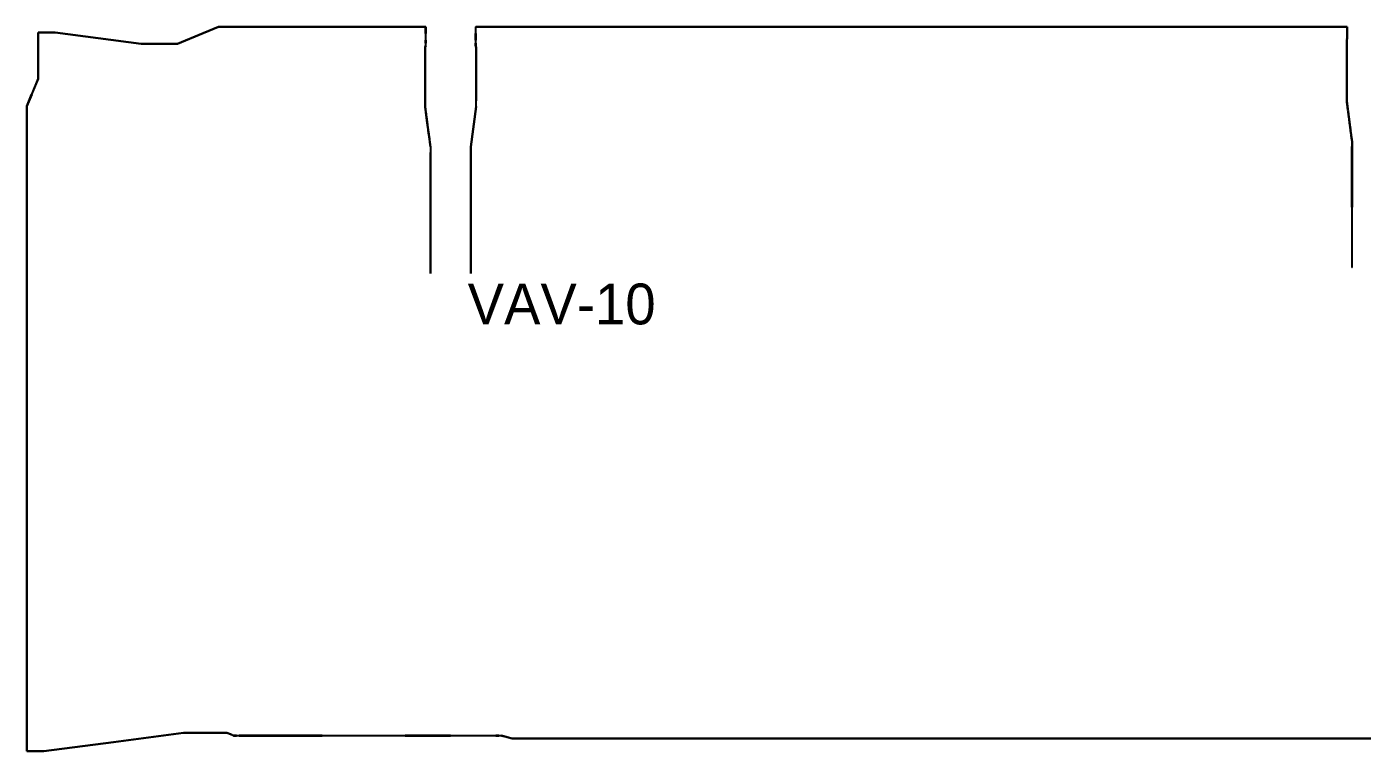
# Model space of a CAD drawing. Header units: metres. Extents: x 2 to 41.4, y 0.9 to 39.
# Drawn here: x 20.78 to 32.57, y 8.73 to 15.12 of the extents above; entities that cross this region are included whole.
import ezdxf

# ---------------------------------------------------------------- set-up
doc = ezdxf.new("R2010")
doc.units = ezdxf.units.M
doc.layers.add('BSA_MATERIAL_SECTION', color=7, linetype='Continuous')
doc.layers.add('BSA_VAV_LABEL', color=7, linetype='Continuous')

msp = doc.modelspace()

# ---------------------------------------------------------------- linework, layer by layer
at = {"layer": 'BSA_MATERIAL_SECTION'}
for p, q in [((22.472, 15.124), (22.336, 15.068)), ((22.336, 15.067), (22.472, 15.123)), ((22.472, 15.124), (22.497, 15.124)), ((22.497, 15.123), (22.472, 15.123)), ((22.522, 15.124), (22.497, 15.124)), ((22.497, 15.123), (22.522, 15.123)), ((22.522, 15.124), (22.522, 15.123)), ((22.522, 15.124), (22.522, 15.124)), ((22.522, 15.124), (23.334, 15.124)), ((22.522, 15.124), (22.522, 15.124)), ((22.522, 15.124), (22.522, 15.123)), ((23.334, 15.123), (22.522, 15.123)), ((24.146, 15.124), (23.334, 15.124)), ((23.334, 15.123), (24.146, 15.123)), ((24.146, 15.124), (24.146, 15.124)), ((24.146, 15.123), (24.146, 15.124)), ((24.146, 15.124), (24.223, 15.124)), ((24.146, 15.124), (24.146, 15.124)), ((24.146, 15.123), (24.146, 15.124)), ((24.223, 15.123), (24.146, 15.123)), ((24.301, 15.124), (24.223, 15.124)), ((24.223, 15.123), (24.3, 15.123)), ((24.3, 15.064), (24.3, 15.123)), ((24.301, 15.124), (24.301, 15.064)), ((24.741, 15.124), (24.818, 15.124)), ((24.741, 15.124), (24.741, 15.064)), ((24.819, 15.123), (24.742, 15.123)), ((24.742, 15.064), (24.742, 15.123)), ((24.896, 15.124), (24.818, 15.124)), ((24.819, 15.123), (24.896, 15.123)), ((24.896, 15.124), (24.896, 15.124)), ((24.896, 15.124), (24.896, 15.123)), ((24.896, 15.124), (24.896, 15.123)), ((24.896, 15.124), (24.896, 15.124)), ((24.896, 15.124), (24.921, 15.124)), ((24.921, 15.123), (24.896, 15.123)), ((24.946, 15.124), (24.921, 15.124)), ((24.921, 15.123), (24.946, 15.123)), ((24.946, 15.124), (25.051, 15.124)), ((25.051, 15.123), (24.946, 15.123)), ((25.132, 15.124), (25.051, 15.124)), ((25.051, 15.123), (25.132, 15.123)), ((25.132, 15.124), (25.157, 15.124)), ((25.157, 15.123), (25.132, 15.123)), ((25.182, 15.124), (25.157, 15.124)), ((25.157, 15.123), (25.182, 15.123)), ((25.182, 15.124), (25.182, 15.124)), ((25.182, 15.124), (25.182, 15.123)), ((25.182, 15.124), (28.73, 15.124)), ((25.182, 15.123), (25.182, 15.124)), ((25.182, 15.124), (25.182, 15.124)), ((28.73, 15.123), (25.182, 15.123)), ((32.278, 15.124), (28.73, 15.124)), ((28.73, 15.123), (32.278, 15.123)), ((32.278, 15.124), (32.278, 15.124)), ((32.278, 15.123), (32.278, 15.124)), ((32.278, 15.124), (32.356, 15.124)), ((32.278, 15.124), (32.278, 15.123)), ((32.278, 15.124), (32.278, 15.124)), ((32.355, 15.123), (32.278, 15.123)), ((32.355, 15.123), (32.433, 15.123)), ((32.433, 15.124), (32.356, 15.124)), ((32.433, 15.124), (32.433, 15.097)), ((32.433, 15.097), (32.433, 15.123)), ((32.433, 15.097), (32.433, 15.07)), ((32.433, 15.07), (32.433, 15.097)), ((20.88, 15.074), (20.88, 14.974)), ((20.88, 15.074), (20.93, 15.074)), ((20.88, 14.874), (20.88, 14.974)), ((20.881, 14.974), (20.881, 15.073)), ((20.93, 15.073), (20.881, 15.073)), ((20.881, 14.974), (20.881, 14.874)), ((20.98, 15.074), (20.93, 15.074)), ((20.93, 15.073), (20.98, 15.073)), ((20.98, 15.074), (20.98, 15.073)), ((20.98, 15.074), (20.98, 15.074)), ((20.98, 15.074), (20.98, 15.074)), ((20.98, 15.074), (20.98, 15.073)), ((20.98, 15.074), (21.005, 15.074)), ((21.005, 15.073), (20.98, 15.073)), ((21.03, 15.074), (21.005, 15.074)), ((21.005, 15.073), (21.03, 15.073)), ((21.03, 15.074), (21.41, 15.024)), ((21.41, 15.023), (21.03, 15.073)), ((21.789, 14.974), (21.41, 15.024)), ((21.41, 15.023), (21.789, 14.973)), ((21.789, 14.974), (21.814, 14.974)), ((21.814, 14.973), (21.789, 14.973)), ((21.839, 14.974), (21.814, 14.974)), ((21.814, 14.973), (21.839, 14.973)), ((21.839, 14.974), (21.839, 14.974)), ((21.839, 14.974), (21.839, 14.973)), ((21.839, 14.974), (21.93, 14.974)), ((21.839, 14.974), (21.839, 14.973)), ((21.839, 14.974), (21.839, 14.974)), ((21.93, 14.973), (21.839, 14.973)), ((22.01, 14.974), (21.93, 14.974)), ((21.93, 14.973), (22.01, 14.973)), ((22.01, 14.974), (22.035, 14.974)), ((22.035, 14.973), (22.01, 14.973)), ((22.06, 14.974), (22.035, 14.974)), ((22.035, 14.973), (22.06, 14.973)), ((22.06, 14.974), (22.06, 14.974)), ((22.06, 14.973), (22.06, 14.974)), ((22.06, 14.974), (22.06, 14.974)), ((22.06, 14.974), (22.06, 14.973)), ((22.06, 14.974), (22.085, 14.974)), ((22.085, 14.973), (22.06, 14.973)), ((22.11, 14.974), (22.085, 14.974)), ((22.085, 14.973), (22.11, 14.973)), ((22.11, 14.974), (22.336, 15.068)), ((22.336, 15.067), (22.11, 14.973)), ((24.3, 15.064), (24.3, 15.004)), ((24.3, 15.004), (24.301, 15.004)), ((24.3, 15.004), (24.3, 15.004)), ((24.301, 15.004), (24.3, 15.004)), ((24.3, 15.004), (24.3, 15.004)), ((24.3, 14.979), (24.3, 15.004)), ((24.3, 14.979), (24.3, 14.954)), ((24.301, 15.004), (24.301, 15.064)), ((24.301, 15.004), (24.301, 14.979)), ((24.301, 14.954), (24.301, 14.979)), ((24.741, 15.004), (24.741, 15.064)), ((24.741, 15.004), (24.741, 15.004)), ((24.742, 15.004), (24.741, 15.004)), ((24.741, 15.004), (24.741, 15.004)), ((24.741, 15.004), (24.742, 15.004)), ((24.741, 15.004), (24.741, 14.979)), ((24.741, 14.954), (24.741, 14.979)), ((24.742, 15.064), (24.742, 15.004)), ((24.742, 14.979), (24.742, 15.004)), ((24.742, 14.979), (24.742, 14.954)), ((32.43, 15.014), (32.428, 15.008)), ((32.428, 15.008), (32.431, 15.014)), ((32.428, 14.983), (32.428, 15.008)), ((32.428, 15.008), (32.428, 14.983)), ((32.428, 14.983), (32.428, 14.958)), ((32.428, 14.958), (32.428, 14.983)), ((32.43, 15.014), (32.433, 15.02)), ((32.433, 15.02), (32.431, 15.014)), ((32.433, 15.07), (32.433, 15.07)), ((32.433, 15.07), (32.433, 15.07)), ((32.433, 15.07), (32.433, 15.07)), ((32.433, 15.07), (32.433, 15.07)), ((32.433, 15.045), (32.433, 15.07)), ((32.433, 15.07), (32.433, 15.045)), ((32.433, 15.045), (32.433, 15.02)), ((32.433, 15.02), (32.433, 15.045)), ((20.88, 14.874), (20.88, 14.874)), ((20.88, 14.874), (20.881, 14.874)), ((20.88, 14.874), (20.881, 14.874)), ((20.88, 14.874), (20.88, 14.874)), ((20.88, 14.874), (20.88, 14.817)), ((20.881, 14.817), (20.881, 14.874)), ((24.297, 14.948), (24.295, 14.942)), ((24.295, 14.917), (24.295, 14.942)), ((24.295, 14.917), (24.295, 14.892)), ((24.295, 14.892), (24.296, 14.892)), ((24.295, 14.892), (24.295, 14.892)), ((24.296, 14.892), (24.295, 14.892)), ((24.295, 14.892), (24.295, 14.892)), ((24.295, 14.867), (24.295, 14.892)), ((24.295, 14.867), (24.295, 14.842)), ((24.296, 14.942), (24.298, 14.948)), ((24.296, 14.942), (24.296, 14.917)), ((24.296, 14.892), (24.296, 14.917)), ((24.296, 14.892), (24.296, 14.867)), ((24.296, 14.842), (24.296, 14.867)), ((24.297, 14.948), (24.3, 14.954)), ((24.301, 14.954), (24.298, 14.948)), ((24.741, 14.954), (24.743, 14.948)), ((24.744, 14.948), (24.742, 14.954)), ((24.746, 14.942), (24.743, 14.948)), ((24.744, 14.948), (24.747, 14.942)), ((24.746, 14.942), (24.746, 14.917)), ((24.746, 14.892), (24.746, 14.917)), ((24.746, 14.892), (24.746, 14.892)), ((24.747, 14.892), (24.746, 14.892)), ((24.746, 14.892), (24.746, 14.892)), ((24.746, 14.892), (24.747, 14.892)), ((24.746, 14.892), (24.746, 14.867)), ((24.746, 14.842), (24.746, 14.867)), ((24.747, 14.917), (24.747, 14.942)), ((24.747, 14.917), (24.747, 14.892)), ((24.747, 14.867), (24.747, 14.892)), ((24.747, 14.867), (24.747, 14.842)), ((32.428, 14.958), (32.428, 14.958)), ((32.428, 14.958), (32.428, 14.958)), ((32.428, 14.958), (32.428, 14.958)), ((32.428, 14.958), (32.428, 14.958)), ((32.428, 14.933), (32.428, 14.958)), ((32.428, 14.958), (32.428, 14.933)), ((32.428, 14.933), (32.428, 14.908)), ((32.428, 14.908), (32.428, 14.933)), ((32.428, 14.838), (32.428, 14.908)), ((32.428, 14.908), (32.428, 14.838)), ((20.88, 14.764), (20.88, 14.817)), ((20.88, 14.764), (20.88, 14.739)), ((20.88, 14.714), (20.88, 14.739)), ((20.881, 14.817), (20.881, 14.764)), ((20.881, 14.739), (20.881, 14.764)), ((20.881, 14.739), (20.881, 14.714)), ((24.295, 14.687), (24.295, 14.842)), ((24.296, 14.842), (24.296, 14.687)), ((24.746, 14.842), (24.746, 14.687)), ((24.747, 14.687), (24.747, 14.842)), ((32.428, 14.838), (32.428, 14.787)), ((32.428, 14.787), (32.428, 14.838)), ((32.428, 14.762), (32.428, 14.787)), ((32.428, 14.787), (32.428, 14.762)), ((32.428, 14.762), (32.428, 14.737)), ((32.428, 14.737), (32.428, 14.762)), ((32.428, 14.737), (32.428, 14.737)), ((32.428, 14.737), (32.428, 14.737)), ((32.428, 14.629), (32.428, 14.737)), ((32.428, 14.737), (32.428, 14.629)), ((32.428, 14.737), (32.428, 14.737)), ((32.428, 14.737), (32.428, 14.737)), ((20.88, 14.664), (20.823, 14.526)), ((20.824, 14.526), (20.881, 14.664)), ((20.88, 14.714), (20.88, 14.714)), ((20.88, 14.714), (20.881, 14.714)), ((20.88, 14.714), (20.881, 14.714)), ((20.88, 14.714), (20.88, 14.714)), ((20.88, 14.714), (20.88, 14.689)), ((20.88, 14.664), (20.88, 14.689)), ((20.881, 14.689), (20.881, 14.714)), ((20.881, 14.689), (20.881, 14.664)), ((24.295, 14.687), (24.295, 14.601)), ((24.296, 14.601), (24.296, 14.687)), ((24.746, 14.601), (24.746, 14.687)), ((24.747, 14.687), (24.747, 14.601)), ((32.428, 14.629), (32.428, 14.521)), ((32.428, 14.521), (32.428, 14.629)), ((20.78, 14.422), (20.823, 14.526)), ((20.824, 14.526), (20.781, 14.422)), ((24.295, 14.576), (24.295, 14.601)), ((24.295, 14.576), (24.295, 14.551)), ((24.295, 14.551), (24.296, 14.551)), ((24.295, 14.551), (24.295, 14.551)), ((24.295, 14.511), (24.295, 14.551)), ((24.296, 14.551), (24.295, 14.551)), ((24.295, 14.551), (24.295, 14.551)), ((24.295, 14.511), (24.295, 14.471)), ((24.296, 14.601), (24.296, 14.576)), ((24.296, 14.551), (24.296, 14.576)), ((24.296, 14.551), (24.296, 14.511)), ((24.296, 14.471), (24.296, 14.511)), ((24.746, 14.601), (24.746, 14.576)), ((24.746, 14.551), (24.746, 14.576)), ((24.746, 14.551), (24.746, 14.551)), ((24.747, 14.551), (24.746, 14.551)), ((24.746, 14.551), (24.746, 14.511)), ((24.746, 14.551), (24.746, 14.551)), ((24.746, 14.551), (24.747, 14.551)), ((24.746, 14.471), (24.746, 14.511)), ((24.747, 14.576), (24.747, 14.601)), ((24.747, 14.576), (24.747, 14.551)), ((24.747, 14.511), (24.747, 14.551)), ((24.747, 14.511), (24.747, 14.471)), ((32.428, 14.496), (32.428, 14.521)), ((32.428, 14.521), (32.428, 14.521)), ((32.428, 14.521), (32.428, 14.521)), ((32.428, 14.521), (32.428, 14.496)), ((32.428, 14.521), (32.428, 14.521)), ((32.428, 14.521), (32.428, 14.521)), ((20.78, 14.422), (20.78, 14.397)), ((20.78, 14.372), (20.78, 14.397)), ((20.781, 14.397), (20.781, 14.422)), ((20.781, 14.397), (20.781, 14.372)), ((24.295, 14.446), (24.295, 14.471)), ((24.295, 14.471), (24.296, 14.471)), ((24.295, 14.471), (24.295, 14.471)), ((24.295, 14.471), (24.296, 14.471)), ((24.295, 14.471), (24.295, 14.471)), ((24.295, 14.446), (24.295, 14.421)), ((24.295, 14.421), (24.295, 14.421)), ((24.295, 14.419), (24.295, 14.421)), ((24.295, 14.421), (24.295, 14.421)), ((24.295, 14.421), (24.295, 14.421)), ((24.295, 14.419), (24.295, 14.418)), ((24.295, 14.418), (24.296, 14.413)), ((24.296, 14.471), (24.296, 14.446)), ((24.296, 14.421), (24.296, 14.446)), ((24.296, 14.421), (24.296, 14.421)), ((24.296, 14.421), (24.296, 14.419)), ((24.296, 14.421), (24.296, 14.421)), ((24.296, 14.421), (24.296, 14.421)), ((24.296, 14.418), (24.296, 14.419)), ((24.297, 14.413), (24.296, 14.418)), ((24.296, 14.41), (24.296, 14.413)), ((24.297, 14.407), (24.296, 14.41)), ((24.297, 14.413), (24.297, 14.41)), ((24.297, 14.41), (24.298, 14.407)), ((24.297, 14.407), (24.297, 14.406)), ((24.297, 14.406), (24.297, 14.404)), ((24.298, 14.4), (24.297, 14.404)), ((24.298, 14.406), (24.298, 14.407)), ((24.298, 14.404), (24.298, 14.406)), ((24.298, 14.404), (24.299, 14.4)), ((24.298, 14.397), (24.298, 14.4)), ((24.298, 14.397), (24.299, 14.39)), ((24.299, 14.4), (24.299, 14.397)), ((24.3, 14.39), (24.299, 14.397)), ((24.3, 14.385), (24.299, 14.39)), ((24.3, 14.39), (24.301, 14.385)), ((24.3, 14.385), (24.301, 14.374)), ((24.302, 14.374), (24.301, 14.385)), ((24.699, 14.065), (24.747, 14.421)), ((24.746, 14.421), (24.699, 14.065)), ((24.746, 14.471), (24.747, 14.471)), ((24.746, 14.471), (24.746, 14.471)), ((24.746, 14.421), (24.746, 14.471)), ((24.746, 14.471), (24.746, 14.471)), ((24.747, 14.471), (24.746, 14.471)), ((24.747, 14.421), (24.747, 14.471)), ((32.428, 14.496), (32.428, 14.471)), ((32.428, 14.471), (32.428, 14.496)), ((32.428, 14.471), (32.428, 14.471)), ((32.428, 14.47), (32.428, 14.471)), ((32.428, 14.471), (32.428, 14.471)), ((32.428, 14.471), (32.428, 14.471)), ((32.428, 14.471), (32.428, 14.471)), ((32.428, 14.471), (32.428, 14.47)), ((32.428, 14.471), (32.428, 14.471)), ((32.428, 14.471), (32.428, 14.471)), ((32.428, 14.47), (32.428, 14.469)), ((32.429, 14.469), (32.428, 14.47)), ((32.428, 14.469), (32.429, 14.464)), ((32.429, 14.464), (32.429, 14.469)), ((32.429, 14.461), (32.429, 14.464)), ((32.429, 14.464), (32.43, 14.461)), ((32.429, 14.458), (32.429, 14.461)), ((32.429, 14.458), (32.43, 14.456)), ((32.43, 14.461), (32.43, 14.458)), ((32.43, 14.456), (32.43, 14.458)), ((32.43, 14.456), (32.43, 14.454)), ((32.431, 14.454), (32.43, 14.456)), ((32.43, 14.45), (32.43, 14.454)), ((32.431, 14.448), (32.43, 14.45)), ((32.431, 14.454), (32.431, 14.45)), ((32.431, 14.45), (32.431, 14.448)), ((32.431, 14.448), (32.432, 14.44)), ((32.432, 14.44), (32.431, 14.448)), ((32.432, 14.436), (32.432, 14.44)), ((32.432, 14.44), (32.433, 14.436)), ((32.432, 14.436), (32.434, 14.425)), ((32.434, 14.425), (32.433, 14.436)), ((32.434, 14.424), (32.434, 14.425)), ((32.434, 14.425), (32.435, 14.424)), ((32.434, 14.422), (32.434, 14.424)), ((32.434, 14.422), (32.435, 14.414)), ((32.435, 14.424), (32.435, 14.422)), ((32.436, 14.414), (32.435, 14.422)), ((32.436, 14.409), (32.435, 14.414)), ((32.436, 14.414), (32.437, 14.409)), ((32.436, 14.409), (32.436, 14.407)), ((32.436, 14.407), (32.436, 14.405)), ((32.437, 14.397), (32.436, 14.405)), ((32.437, 14.407), (32.437, 14.409)), ((32.437, 14.405), (32.437, 14.407)), ((32.437, 14.405), (32.438, 14.397)), ((32.437, 14.397), (32.438, 14.395)), ((32.438, 14.395), (32.438, 14.397)), ((32.438, 14.392), (32.438, 14.395)), ((32.438, 14.395), (32.439, 14.391)), ((32.439, 14.384), (32.438, 14.392)), ((32.439, 14.388), (32.439, 14.391)), ((32.44, 14.385), (32.439, 14.388)), ((32.439, 14.384), (32.44, 14.381)), ((32.44, 14.385), (32.44, 14.38)), ((32.44, 14.381), (32.44, 14.38)), ((32.44, 14.38), (32.44, 14.38)), ((32.441, 14.373), (32.44, 14.38)), ((32.44, 14.38), (32.441, 14.373)), ((32.44, 14.38), (32.44, 14.38)), ((20.78, 14.372), (20.78, 14.372)), ((20.78, 14.372), (20.781, 14.372)), ((20.78, 14.372), (20.78, 11.683)), ((20.78, 14.372), (20.78, 14.372)), ((20.78, 14.372), (20.781, 14.372)), ((20.781, 11.683), (20.781, 14.372)), ((24.301, 14.374), (24.301, 14.374)), ((24.302, 14.372), (24.301, 14.374)), ((24.302, 14.374), (24.302, 14.374)), ((24.302, 14.374), (24.302, 14.372)), ((24.302, 14.372), (24.303, 14.364)), ((24.303, 14.364), (24.302, 14.372)), ((24.303, 14.358), (24.303, 14.364)), ((24.303, 14.364), (24.304, 14.358)), ((24.303, 14.358), (24.304, 14.357)), ((24.304, 14.357), (24.304, 14.358)), ((24.304, 14.357), (24.304, 14.355)), ((24.305, 14.355), (24.304, 14.357)), ((24.305, 14.347), (24.304, 14.355)), ((24.305, 14.355), (24.306, 14.347)), ((24.305, 14.347), (24.305, 14.344)), ((24.306, 14.341), (24.305, 14.344)), ((24.306, 14.344), (24.306, 14.347)), ((24.306, 14.344), (24.306, 14.341)), ((24.307, 14.333), (24.306, 14.341)), ((24.307, 14.337), (24.306, 14.341)), ((24.307, 14.334), (24.307, 14.337)), ((24.307, 14.334), (24.308, 14.329)), ((24.307, 14.333), (24.307, 14.33)), ((24.307, 14.33), (24.307, 14.329)), ((24.307, 14.329), (24.307, 14.329)), ((24.308, 14.323), (24.307, 14.329)), ((24.308, 14.329), (24.309, 14.323)), ((24.308, 14.329), (24.308, 14.329)), ((24.308, 14.323), (24.309, 14.317)), ((24.31, 14.317), (24.309, 14.323)), ((24.309, 14.314), (24.309, 14.317)), ((24.309, 14.312), (24.309, 14.314)), ((24.31, 14.311), (24.309, 14.312)), ((24.31, 14.317), (24.31, 14.314)), ((24.31, 14.314), (24.31, 14.312)), ((24.31, 14.312), (24.31, 14.311)), ((24.31, 14.306), (24.31, 14.311)), ((24.31, 14.311), (24.311, 14.306)), ((24.31, 14.306), (24.311, 14.301)), ((24.312, 14.301), (24.311, 14.306)), ((24.311, 14.301), (24.312, 14.295)), ((24.312, 14.295), (24.312, 14.301)), ((24.312, 14.295), (24.312, 14.295)), ((24.312, 14.294), (24.312, 14.295)), ((24.312, 14.295), (24.313, 14.295)), ((24.312, 14.294), (24.312, 14.293)), ((24.312, 14.289), (24.312, 14.293)), ((24.312, 14.289), (24.313, 14.289)), ((24.313, 14.295), (24.313, 14.294)), ((24.313, 14.293), (24.313, 14.294)), ((24.313, 14.293), (24.313, 14.289)), ((24.313, 14.289), (24.313, 14.287)), ((24.313, 14.289), (24.313, 14.289)), ((24.313, 14.287), (24.313, 14.289)), ((24.314, 14.28), (24.313, 14.287)), ((24.313, 14.287), (24.314, 14.28)), ((24.314, 14.28), (24.314, 14.278)), ((24.315, 14.278), (24.314, 14.28)), ((24.314, 14.278), (24.314, 14.276)), ((24.314, 14.276), (24.315, 14.273)), ((24.315, 14.276), (24.315, 14.278)), ((24.315, 14.273), (24.315, 14.276)), ((24.315, 14.27), (24.315, 14.273)), ((24.315, 14.273), (24.316, 14.27)), ((24.315, 14.268), (24.315, 14.27)), ((24.315, 14.268), (24.316, 14.265)), ((24.316, 14.27), (24.316, 14.268)), ((24.316, 14.265), (24.316, 14.268)), ((24.316, 14.262), (24.316, 14.265)), ((24.316, 14.265), (24.317, 14.262)), ((24.316, 14.261), (24.316, 14.262)), ((24.317, 14.262), (24.317, 14.261)), ((32.441, 14.373), (32.441, 14.367)), ((32.442, 14.367), (32.441, 14.373)), ((32.442, 14.365), (32.441, 14.367)), ((32.442, 14.367), (32.442, 14.365)), ((32.442, 14.363), (32.442, 14.365)), ((32.442, 14.365), (32.443, 14.363)), ((32.442, 14.362), (32.442, 14.363)), ((32.443, 14.357), (32.442, 14.362)), ((32.443, 14.363), (32.443, 14.362)), ((32.443, 14.362), (32.444, 14.357)), ((32.443, 14.357), (32.443, 14.352)), ((32.443, 14.352), (32.444, 14.346)), ((32.444, 14.352), (32.444, 14.357)), ((32.445, 14.346), (32.444, 14.352)), ((32.444, 14.345), (32.444, 14.346)), ((32.444, 14.345), (32.444, 14.345)), ((32.444, 14.345), (32.444, 14.343)), ((32.445, 14.34), (32.444, 14.343)), ((32.445, 14.346), (32.445, 14.345)), ((32.445, 14.345), (32.445, 14.345)), ((32.445, 14.343), (32.445, 14.345)), ((32.445, 14.343), (32.446, 14.34)), ((32.445, 14.34), (32.445, 14.339)), ((32.445, 14.339), (32.445, 14.338)), ((32.446, 14.331), (32.445, 14.338)), ((32.446, 14.339), (32.446, 14.34)), ((32.446, 14.338), (32.446, 14.339)), ((32.446, 14.338), (32.447, 14.331)), ((32.446, 14.331), (32.446, 14.329)), ((32.446, 14.329), (32.447, 14.327)), ((32.447, 14.329), (32.447, 14.331)), ((32.447, 14.327), (32.447, 14.329)), ((32.447, 14.327), (32.447, 14.323)), ((32.448, 14.323), (32.447, 14.327)), ((32.447, 14.321), (32.447, 14.323)), ((32.448, 14.319), (32.447, 14.321)), ((32.448, 14.323), (32.448, 14.321)), ((32.448, 14.321), (32.449, 14.319)), ((32.448, 14.319), (32.448, 14.316)), ((32.449, 14.313), (32.448, 14.316)), ((32.449, 14.316), (32.449, 14.319)), ((32.449, 14.316), (32.449, 14.313)), ((32.449, 14.311), (32.449, 14.313)), ((32.449, 14.313), (32.45, 14.311)), ((32.449, 14.311), (32.449, 14.31)), ((32.449, 14.31), (32.449, 14.308)), ((32.45, 14.305), (32.449, 14.308)), ((32.45, 14.31), (32.45, 14.311)), ((32.45, 14.308), (32.45, 14.31)), ((32.45, 14.308), (32.45, 14.305)), ((32.45, 14.302), (32.45, 14.305)), ((32.45, 14.305), (32.451, 14.302)), ((32.451, 14.294), (32.45, 14.302)), ((32.452, 14.294), (32.451, 14.302)), ((32.451, 14.294), (32.452, 14.29)), ((32.452, 14.294), (32.452, 14.29)), ((32.452, 14.29), (32.453, 14.282)), ((32.452, 14.29), (32.452, 14.29)), ((32.453, 14.283), (32.452, 14.29)), ((32.453, 14.283), (32.453, 14.282)), ((32.453, 14.281), (32.453, 14.282)), ((32.453, 14.282), (32.454, 14.281)), ((32.453, 14.281), (32.453, 14.277)), ((32.454, 14.275), (32.453, 14.277)), ((32.454, 14.277), (32.454, 14.281)), ((32.454, 14.277), (32.454, 14.275)), ((32.454, 14.275), (32.454, 14.269)), ((32.455, 14.269), (32.454, 14.275)), ((32.454, 14.268), (32.454, 14.269)), ((32.454, 14.268), (32.455, 14.266)), ((32.455, 14.269), (32.455, 14.268)), ((32.456, 14.266), (32.455, 14.268)), ((32.455, 14.264), (32.455, 14.266)), ((32.455, 14.264), (32.455, 14.263)), ((32.455, 14.261), (32.455, 14.263)), ((32.455, 14.263), (32.455, 14.263)), ((32.455, 14.261), (32.456, 14.258)), ((32.456, 14.266), (32.456, 14.264)), ((32.456, 14.263), (32.456, 14.264)), ((32.456, 14.263), (32.456, 14.263)), ((32.456, 14.263), (32.456, 14.261)), ((32.457, 14.258), (32.456, 14.261)), ((24.316, 14.261), (24.316, 14.259)), ((24.316, 14.259), (24.317, 14.258)), ((24.317, 14.259), (24.317, 14.261)), ((24.317, 14.258), (24.317, 14.259)), ((24.317, 14.254), (24.317, 14.258)), ((24.317, 14.258), (24.318, 14.254)), ((24.317, 14.252), (24.317, 14.254)), ((24.319, 14.243), (24.317, 14.252)), ((24.318, 14.254), (24.318, 14.252)), ((24.319, 14.243), (24.318, 14.252)), ((24.319, 14.243), (24.319, 14.239)), ((24.319, 14.243), (24.32, 14.239)), ((24.319, 14.239), (24.32, 14.231)), ((24.319, 14.239), (24.319, 14.239)), ((24.321, 14.232), (24.32, 14.239)), ((24.32, 14.23), (24.32, 14.231)), ((24.32, 14.23), (24.321, 14.227)), ((24.321, 14.232), (24.321, 14.231)), ((24.321, 14.231), (24.321, 14.23)), ((24.322, 14.227), (24.321, 14.23)), ((24.321, 14.225), (24.321, 14.227)), ((24.321, 14.225), (24.322, 14.219)), ((24.322, 14.227), (24.322, 14.225)), ((24.323, 14.219), (24.322, 14.225)), ((24.322, 14.217), (24.322, 14.219)), ((24.322, 14.217), (24.322, 14.215)), ((24.323, 14.213), (24.322, 14.215)), ((24.323, 14.219), (24.323, 14.217)), ((24.323, 14.215), (24.323, 14.217)), ((24.323, 14.215), (24.323, 14.213)), ((24.323, 14.213), (24.323, 14.213)), ((24.323, 14.213), (24.323, 14.212)), ((24.323, 14.213), (24.323, 14.213)), ((24.324, 14.212), (24.323, 14.213)), ((24.323, 14.21), (24.323, 14.212)), ((24.323, 14.21), (24.323, 14.207)), ((24.323, 14.207), (24.323, 14.207)), ((24.324, 14.206), (24.323, 14.207)), ((24.324, 14.212), (24.324, 14.21)), ((24.324, 14.207), (24.324, 14.21)), ((24.324, 14.207), (24.324, 14.207)), ((24.324, 14.207), (24.324, 14.206)), ((24.324, 14.206), (24.324, 14.203)), ((24.325, 14.203), (24.324, 14.206)), ((24.324, 14.203), (24.324, 14.203)), ((24.324, 14.203), (24.324, 14.201)), ((24.324, 14.2), (24.324, 14.201)), ((24.324, 14.2), (24.325, 14.196)), ((24.325, 14.203), (24.325, 14.203)), ((24.325, 14.201), (24.325, 14.203)), ((24.325, 14.201), (24.325, 14.2)), ((24.326, 14.196), (24.325, 14.2)), ((24.325, 14.195), (24.325, 14.196)), ((24.326, 14.19), (24.325, 14.195)), ((24.326, 14.196), (24.326, 14.195)), ((24.326, 14.195), (24.326, 14.19)), ((24.326, 14.19), (24.326, 14.188)), ((24.327, 14.188), (24.326, 14.19)), ((24.326, 14.188), (24.326, 14.188)), ((24.326, 14.184), (24.326, 14.188)), ((24.328, 14.175), (24.326, 14.184)), ((24.327, 14.188), (24.327, 14.188)), ((24.327, 14.184), (24.327, 14.188)), ((24.327, 14.184), (24.328, 14.175)), ((24.328, 14.175), (24.328, 14.17)), ((24.329, 14.17), (24.328, 14.175)), ((24.329, 14.168), (24.328, 14.17)), ((24.329, 14.17), (24.329, 14.168)), ((24.329, 14.168), (24.329, 14.162)), ((24.33, 14.162), (24.329, 14.168)), ((24.33, 14.159), (24.329, 14.162)), ((24.33, 14.162), (24.331, 14.159)), ((24.33, 14.157), (24.33, 14.159)), ((24.331, 14.153), (24.33, 14.157)), ((24.331, 14.159), (24.331, 14.157)), ((24.331, 14.157), (24.331, 14.153)), ((24.331, 14.153), (24.331, 14.151)), ((24.331, 14.153), (24.332, 14.151)), ((24.332, 14.144), (24.331, 14.151)), ((24.333, 14.144), (24.332, 14.151)), ((24.332, 14.144), (24.333, 14.136)), ((24.333, 14.144), (24.334, 14.136)), ((32.456, 14.257), (32.456, 14.258)), ((32.456, 14.257), (32.456, 14.257)), ((32.456, 14.257), (32.456, 14.254)), ((32.456, 14.253), (32.456, 14.254)), ((32.456, 14.253), (32.457, 14.252)), ((32.457, 14.258), (32.457, 14.257)), ((32.457, 14.257), (32.457, 14.257)), ((32.457, 14.254), (32.457, 14.257)), ((32.457, 14.254), (32.457, 14.253)), ((32.457, 14.252), (32.457, 14.253)), ((32.457, 14.251), (32.457, 14.252)), ((32.457, 14.252), (32.458, 14.251)), ((32.457, 14.251), (32.457, 14.246)), ((32.457, 14.246), (32.457, 14.246)), ((32.458, 14.24), (32.457, 14.246)), ((32.458, 14.246), (32.458, 14.251)), ((32.458, 14.246), (32.458, 14.246)), ((32.458, 14.246), (32.459, 14.24)), ((32.458, 14.24), (32.458, 14.239)), ((32.458, 14.239), (32.458, 14.238)), ((32.459, 14.234), (32.458, 14.238)), ((32.459, 14.239), (32.459, 14.24)), ((32.459, 14.238), (32.459, 14.239)), ((32.46, 14.234), (32.459, 14.238)), ((32.46, 14.225), (32.459, 14.234)), ((32.46, 14.234), (32.461, 14.225)), ((32.46, 14.225), (32.461, 14.221)), ((32.462, 14.221), (32.461, 14.225)), ((32.461, 14.218), (32.461, 14.221)), ((32.461, 14.218), (32.462, 14.212)), ((32.462, 14.221), (32.462, 14.218)), ((32.463, 14.212), (32.462, 14.218)), ((32.462, 14.209), (32.462, 14.212)), ((32.462, 14.208), (32.462, 14.209)), ((32.463, 14.204), (32.462, 14.208)), ((32.463, 14.212), (32.463, 14.209)), ((32.463, 14.209), (32.463, 14.208)), ((32.463, 14.208), (32.464, 14.204)), ((32.463, 14.204), (32.463, 14.201)), ((32.464, 14.195), (32.463, 14.201)), ((32.464, 14.204), (32.464, 14.201)), ((32.465, 14.195), (32.464, 14.201)), ((32.464, 14.195), (32.465, 14.187)), ((32.465, 14.195), (32.466, 14.187)), ((32.466, 14.182), (32.465, 14.187)), ((32.467, 14.182), (32.466, 14.187)), ((32.466, 14.182), (32.467, 14.175)), ((32.468, 14.175), (32.467, 14.182)), ((32.467, 14.175), (32.468, 14.167)), ((32.468, 14.175), (32.468, 14.17)), ((32.469, 14.168), (32.468, 14.17)), ((32.468, 14.166), (32.468, 14.167)), ((32.468, 14.166), (32.468, 14.164)), ((32.468, 14.163), (32.468, 14.164)), ((32.468, 14.163), (32.469, 14.162)), ((32.469, 14.168), (32.469, 14.167)), ((32.469, 14.167), (32.469, 14.166)), ((32.469, 14.164), (32.469, 14.166)), ((32.469, 14.164), (32.469, 14.163)), ((32.469, 14.162), (32.469, 14.163)), ((32.469, 14.162), (32.469, 14.16)), ((32.47, 14.16), (32.469, 14.162)), ((32.469, 14.16), (32.469, 14.16)), ((32.469, 14.155), (32.469, 14.16)), ((32.47, 14.152), (32.469, 14.155)), ((32.47, 14.16), (32.47, 14.16)), ((32.47, 14.155), (32.47, 14.16)), ((32.47, 14.155), (32.471, 14.152)), ((32.47, 14.151), (32.47, 14.152)), ((32.47, 14.148), (32.47, 14.151)), ((32.47, 14.148), (32.471, 14.142)), ((32.471, 14.152), (32.471, 14.151)), ((32.471, 14.151), (32.471, 14.148)), ((32.472, 14.142), (32.471, 14.148)), ((24.333, 14.131), (24.333, 14.136)), ((24.333, 14.131), (24.334, 14.124)), ((24.334, 14.131), (24.334, 14.136)), ((24.335, 14.124), (24.334, 14.131)), ((24.334, 14.124), (24.335, 14.116)), ((24.335, 14.124), (24.336, 14.12)), ((24.335, 14.116), (24.335, 14.116)), ((24.335, 14.116), (24.336, 14.114)), ((24.336, 14.117), (24.336, 14.12)), ((24.336, 14.117), (24.336, 14.116)), ((24.336, 14.117), (24.336, 14.117)), ((24.337, 14.114), (24.336, 14.116)), ((24.336, 14.112), (24.336, 14.114)), ((24.336, 14.112), (24.336, 14.111)), ((24.336, 14.111), (24.336, 14.11)), ((24.336, 14.109), (24.336, 14.11)), ((24.337, 14.105), (24.336, 14.109)), ((24.337, 14.114), (24.337, 14.112)), ((24.337, 14.111), (24.337, 14.112)), ((24.337, 14.11), (24.337, 14.111)), ((24.337, 14.11), (24.337, 14.109)), ((24.338, 14.105), (24.337, 14.109)), ((24.337, 14.102), (24.337, 14.105)), ((24.338, 14.1), (24.337, 14.102)), ((24.338, 14.105), (24.338, 14.102)), ((24.338, 14.102), (24.338, 14.1)), ((24.338, 14.097), (24.338, 14.1)), ((24.338, 14.1), (24.339, 14.097)), ((24.338, 14.097), (24.339, 14.091)), ((24.34, 14.091), (24.339, 14.097)), ((24.339, 14.087), (24.339, 14.091)), ((24.34, 14.085), (24.339, 14.087)), ((24.34, 14.091), (24.34, 14.087)), ((24.34, 14.087), (24.34, 14.085)), ((24.34, 14.085), (24.34, 14.082)), ((24.34, 14.085), (24.341, 14.082)), ((24.34, 14.078), (24.34, 14.082)), ((24.34, 14.078), (24.341, 14.074)), ((24.341, 14.078), (24.341, 14.082)), ((24.342, 14.074), (24.341, 14.078)), ((24.341, 14.074), (24.342, 14.065)), ((24.343, 14.065), (24.342, 14.074)), ((24.342, 14.065), (24.342, 14.015)), ((24.343, 14.065), (24.343, 14.015)), ((24.699, 14.015), (24.699, 14.065)), ((24.699, 14.065), (24.699, 14.015)), ((32.472, 14.138), (32.471, 14.142)), ((32.472, 14.142), (32.473, 14.138)), ((32.472, 14.135), (32.472, 14.138)), ((32.472, 14.135), (32.472, 14.133)), ((32.473, 14.129), (32.472, 14.133)), ((32.473, 14.138), (32.473, 14.135)), ((32.473, 14.135), (32.473, 14.133)), ((32.474, 14.129), (32.473, 14.133)), ((32.473, 14.129), (32.474, 14.124)), ((32.474, 14.124), (32.474, 14.129)), ((32.474, 14.124), (32.475, 14.116)), ((32.476, 14.116), (32.474, 14.124)), ((32.475, 14.116), (32.475, 14.066)), ((32.475, 14.066), (32.475, 14.066)), ((32.476, 14.066), (32.475, 14.066)), ((32.475, 13.532), (32.475, 14.066)), ((32.475, 14.066), (32.475, 14.066)), ((32.475, 14.066), (32.476, 14.066)), ((32.476, 14.116), (32.476, 14.066)), ((32.476, 14.066), (32.476, 13.532)), ((24.342, 14.015), (24.343, 14.015)), ((24.342, 13.482), (24.342, 14.015)), ((24.343, 14.015), (24.342, 14.015)), ((24.343, 14.015), (24.343, 14.015)), ((24.343, 14.015), (24.343, 13.482)), ((24.343, 14.015), (24.343, 14.015)), ((24.699, 14.015), (24.699, 14.015)), ((24.699, 12.948), (24.699, 14.015)), ((24.699, 14.015), (24.699, 12.948)), ((24.699, 14.015), (24.699, 14.015)), ((24.342, 13.482), (24.342, 12.948)), ((24.343, 12.948), (24.343, 13.482)), ((32.475, 13.532), (32.475, 12.999)), ((32.476, 12.999), (32.476, 13.532)), ((32.475, 12.999), (32.475, 12.999)), ((32.476, 12.999), (32.475, 12.999)), ((24.342, 12.948), (24.343, 12.948)), ((24.343, 12.948), (24.343, 12.948)), ((24.699, 12.948), (24.699, 12.948)), ((20.78, 8.994), (20.78, 11.683)), ((20.781, 11.683), (20.781, 8.994)), ((20.78, 8.994), (20.781, 8.994)), ((20.78, 8.994), (20.78, 8.994)), ((20.78, 8.994), (20.78, 8.863)), ((20.78, 8.994), (20.78, 8.994)), ((20.781, 8.994), (20.78, 8.994)), ((20.781, 8.863), (20.781, 8.994)), ((20.78, 8.731), (20.78, 8.863)), ((20.781, 8.863), (20.781, 8.732)), ((21.547, 8.813), (22.164, 8.895)), ((22.164, 8.894), (21.547, 8.813)), ((22.189, 8.895), (22.164, 8.895)), ((22.164, 8.894), (22.189, 8.894)), ((22.189, 8.895), (22.214, 8.895)), ((22.214, 8.894), (22.189, 8.894)), ((22.214, 8.894), (22.214, 8.895)), ((22.239, 8.895), (22.214, 8.895)), ((22.214, 8.894), (22.214, 8.895)), ((22.214, 8.894), (22.214, 8.894)), ((22.214, 8.894), (22.239, 8.894)), ((22.214, 8.894), (22.214, 8.894)), ((22.239, 8.895), (22.264, 8.895)), ((22.264, 8.894), (22.239, 8.894)), ((22.368, 8.895), (22.264, 8.895)), ((22.264, 8.894), (22.368, 8.894)), ((22.368, 8.895), (22.445, 8.895)), ((22.445, 8.894), (22.368, 8.894)), ((22.47, 8.895), (22.445, 8.895)), ((22.445, 8.894), (22.47, 8.894)), ((22.47, 8.895), (22.495, 8.895)), ((22.495, 8.894), (22.47, 8.894)), ((22.495, 8.894), (22.495, 8.895)), ((22.495, 8.894), (22.495, 8.895)), ((22.52, 8.895), (22.495, 8.895)), ((22.495, 8.894), (22.495, 8.894)), ((22.495, 8.894), (22.495, 8.894)), ((22.495, 8.894), (22.52, 8.894)), ((22.52, 8.895), (22.545, 8.895)), ((22.545, 8.894), (22.52, 8.894)), ((22.577, 8.881), (22.545, 8.895)), ((22.545, 8.894), (22.577, 8.881)), ((22.577, 8.881), (22.606, 8.87)), ((22.606, 8.869), (22.577, 8.881)), ((22.631, 8.87), (22.606, 8.87)), ((22.606, 8.869), (22.631, 8.869)), ((22.631, 8.87), (22.656, 8.87)), ((22.656, 8.869), (22.631, 8.869)), ((22.656, 8.869), (22.656, 8.87)), ((23.388, 8.87), (22.656, 8.87)), ((22.656, 8.87), (22.656, 8.869)), ((22.656, 8.869), (22.656, 8.869)), ((22.656, 8.869), (23.388, 8.869)), ((22.656, 8.869), (22.656, 8.869)), ((23.388, 8.87), (24.121, 8.87)), ((24.121, 8.869), (23.388, 8.869)), ((24.521, 8.87), (24.121, 8.87)), ((24.121, 8.87), (24.121, 8.869)), ((24.121, 8.869), (24.121, 8.87)), ((24.121, 8.869), (24.121, 8.869)), ((24.121, 8.869), (24.521, 8.869)), ((24.121, 8.869), (24.121, 8.869)), ((24.521, 8.87), (24.921, 8.87)), ((24.921, 8.869), (24.521, 8.869)), ((24.921, 8.869), (24.921, 8.87)), ((24.921, 8.869), (24.921, 8.87)), ((24.946, 8.87), (24.921, 8.87)), ((24.921, 8.869), (24.921, 8.869)), ((24.921, 8.869), (24.921, 8.869)), ((24.921, 8.869), (24.946, 8.869)), ((24.946, 8.87), (24.971, 8.87)), ((24.971, 8.869), (24.946, 8.869)), ((25.021, 8.856), (24.971, 8.87)), ((24.971, 8.869), (25.021, 8.856)), ((25.021, 8.856), (25.064, 8.845)), ((25.064, 8.844), (25.021, 8.856)), ((25.089, 8.845), (25.064, 8.845)), ((25.064, 8.844), (25.089, 8.844)), ((25.089, 8.845), (25.114, 8.845)), ((25.114, 8.844), (25.089, 8.844)), ((25.114, 8.844), (25.114, 8.845)), ((28.696, 8.845), (25.114, 8.845)), ((25.114, 8.845), (25.114, 8.844)), ((25.114, 8.844), (25.114, 8.844)), ((25.114, 8.844), (28.696, 8.844)), ((25.114, 8.844), (25.114, 8.844)), ((28.696, 8.845), (32.278, 8.845)), ((32.278, 8.844), (28.696, 8.844)), ((32.278, 8.845), (32.278, 8.844)), ((32.653, 8.845), (32.278, 8.845)), ((32.278, 8.844), (32.278, 8.845)), ((32.278, 8.844), (32.278, 8.844)), ((32.278, 8.844), (32.653, 8.844)), ((32.278, 8.844), (32.278, 8.844)), ((20.78, 8.731), (20.83, 8.731)), ((20.83, 8.732), (20.781, 8.732)), ((20.83, 8.732), (20.88, 8.732)), ((20.88, 8.731), (20.83, 8.731)), ((20.88, 8.732), (20.88, 8.731)), ((20.88, 8.732), (20.88, 8.732)), ((20.88, 8.732), (20.88, 8.732)), ((20.88, 8.732), (20.88, 8.731)), ((20.905, 8.732), (20.88, 8.732)), ((20.88, 8.731), (20.905, 8.731)), ((20.905, 8.732), (20.93, 8.732)), ((20.93, 8.731), (20.905, 8.731)), ((21.547, 8.813), (20.93, 8.732)), ((20.93, 8.731), (21.547, 8.813))]:
    msp.add_line(p, q, dxfattribs=at)

# ---------------------------------------------------------------- texts
at = {"layer": 'BSA_VAV_LABEL'}
msp.add_text('VAV-10', height=0.36, dxfattribs=at).set_placement((24.671, 12.498))

doc.saveas('drawing.dxf')
